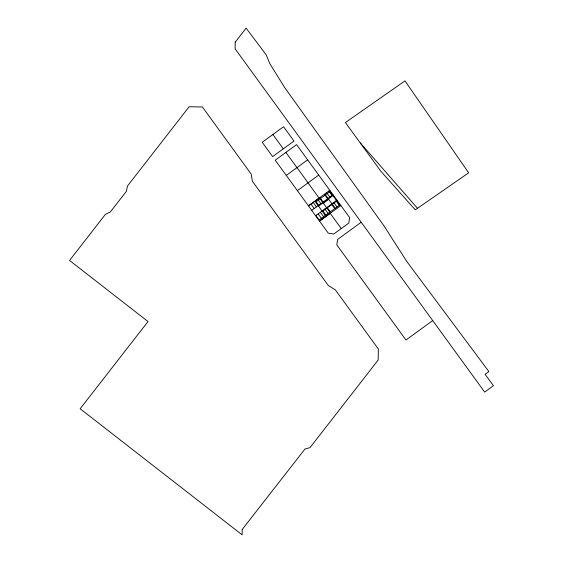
<?xml version="1.0" encoding="UTF-8"?>
<svg xmlns="http://www.w3.org/2000/svg" width="563" height="563" viewBox="0 0 563 563"><rect width="100%" height="100%" fill="white"/><g stroke="black" fill="none" stroke-linecap="round" stroke-linejoin="round"><path stroke-width="0.84" d="M272.893 134.501L283.562 126.724L293.985 141.046L272.633 156.605L262.217 142.27L272.893 134.501L283.302 148.822M285.898 152.404L275.23 160.173L328.299 233.166L333.76 234.032L348.793 223.082L349.651 217.621L296.581 144.628L285.898 152.404L319.13 198.106L308.454 205.875L329.805 190.322M286.307 175.403L307.658 159.857M297.377 190.646L318.728 175.086M311.705 210.344L333.057 194.791M318.489 206.107L332.937 195.586M315.604 215.706L336.956 200.154M322.395 211.47L336.843 200.949M340.875 205.551L319.524 221.104L330.2 213.335L341.277 228.564M361.2 222.251L337.652 239.402L336.787 244.849L405.979 340.024L432.694 320.565M417.5 208.282L415.283 209.83L380.729 171.075L345.408 122.537L404.973 80.896L468.655 172.813L417.5 208.282L360.207 142.833M328.827 191.04L332.079 195.502M335.984 200.864L339.236 205.333M326.589 192.666L329.848 197.127M333.746 202.49L336.998 206.959M325.456 194.861L335.238 208.289M324.358 194.291L328.264 199.647L323.795 202.905L319.89 197.543M331.516 204.116L334.767 208.584M327.047 207.367L330.298 211.836M320.094 198.76L329.876 212.195M317.659 199.168L320.91 203.637M324.816 209L328.067 213.461M315.428 200.794L318.679 205.263M322.578 210.625L325.836 215.087M325.337 215.502L315.554 202.068L329.995 191.547L339.785 204.981L319.137 219.971L315.878 215.502M313.19 202.42L316.441 206.888M320.347 212.251L323.598 216.713M310.959 204.052L314.21 208.514M318.116 213.877L321.367 218.345M242.224 529.459L242.132 534.85L80.157 408.752L148.034 321.55L69.545 260.444L105.372 214.404L110.355 211.899L126.358 191.399L127.498 185.966L189.14 106.766L202.406 106.984L251.161 174.058L252.421 181.314L328.236 285.413L335.407 289.938L378.343 348.99L378.167 360.038L310.002 447.641L304.97 449.014L242.224 529.459M235.214 42.155L235.102 48.798L484.687 392.08L493.455 385.69L485.109 374.36L488.881 371.566L406.908 261.661L384.001 225.862L284.857 87.856L269.832 63.682L266.151 54.773L246.122 28.15L235.214 42.155"/></g></svg>
